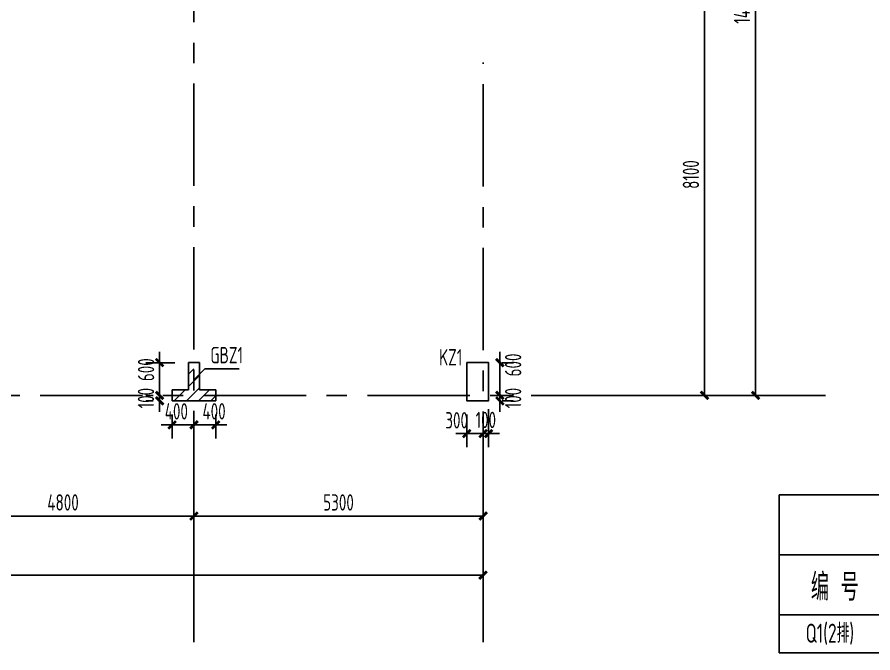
# Model space of a CAD drawing. Extents: x 580289 to 1106878, y -144605 to 78052.
# Drawn here: x 964802 to 980489, y 50975 to 62634 of the extents above; entities that cross this region are included whole.
import ezdxf
from ezdxf.enums import TextEntityAlignment as Align

# ---------------------------------------------------------------- set-up
doc = ezdxf.new("R2010")
doc.units = 0
doc.header["$LTSCALE"] = 100
doc.linetypes.add('CENTER', pattern=[2, 1.25, -0.25, 0.25, -0.25])
doc.layers.get('0').update_dxf_attribs({"linetype": 'CONTINUOUS'})
doc.layers.get('Defpoints').update_dxf_attribs({"linetype": 'CONTINUOUS'})
for name, color, linetype in [('AXIS', 3, 'CONTINUOUS'), ('b边缘构件阴影', 240, 'CONTINUOUS'), ('COLU', 7, 'CONTINUOUS'), ('DIM', 3, 'CONTINUOUS'), ('Note', 7, 'CONTINUOUS'), ('PAXIS', 253, 'CENTER'), ('TAB', 7, 'CONTINUOUS'), ('TEXT', 2, 'CONTINUOUS'), ('THIN', 7, 'CONTINUOUS'), ('构件名称', 6, 'CONTINUOUS'), ('柱标注', 2, 'CONTINUOUS')]:
    doc.layers.add(name, color=color, linetype=linetype)
doc.styles.get("Standard").update_dxf_attribs({"font": 'tssdeng.shx', "width": 0.7, "bigfont": 'tssdchn.shx'})
doc.styles.add('TSSD_Dimension', font='Tssdeng.shx', dxfattribs={"width": 0.7, "bigfont": 'tssdchn.shx'})
doc.dimstyles.new('TSSD_100_100$0', dxfattribs={"dimtxt": 300, "dimasz": 100, "dimexe": 250, "dimexo": 250, "dimgap": 100, "dimtad": 1, "dimdec": 0, "dimzin": 0, "dimdsep": 46, "dimtxsty": 'TSSD_Dimension', "dimblk": '_TSDBK', "dimblk1": '_TSDBK', "dimblk2": '_TSDBK', "dimsah": 1, "dimcen": 0, "dimclrt": 7, "dimadec": 0, "dimazin": 0, "dimtfac": 1, "dimtdec": 0, "dimtix": 1, "dimtmove": 2, "dimatfit": 3, "dimldrblk": '_TSDBK', "dimfxl": 1, "dimtolj": 1, "dimtzin": 0, "dimarcsym": 0})

# ---------------------------------------------------------------- blocks, each defined once
blk = doc.blocks.new('_TSDBK')
blk.add_line((-1, 0), (0, 0))
at = {"const_width": 0.5}
blk.add_lwpolyline([(-0.7, -0.7), (0.7, 0.7)], dxfattribs=at)
blk = doc.blocks.new('*D1602')
at = {"layer": 'Defpoints', "color": 0}
for p in [(977620, 63797), (977404, 55697), (978590, 55697)]:
    blk.add_point(p, dxfattribs=at)
at = {"layer": 'DIM', "color": 0, "lineweight": -2}
for p, q in [((977370, 63797), (977154, 63797)), ((977404, 63697), (977404, 55797)), ((978340, 55697), (977154, 55697))]:
    blk.add_line(p, q, dxfattribs=at)
at = {"layer": 'DIM', "color": 0, "lineweight": -2, "xscale": 100, "yscale": 100, "zscale": 100}
for p, rotation in [((977404, 63797), 90), ((977404, 55697), 270)]:
    blk.add_blockref('_TSDBK', p, dxfattribs=dict(at, rotation=rotation))
at = {"layer": 'DIM', "color": 7, "insert": (977154, 59747), "char_height": 300, "attachment_point": 5, "rotation": 90, "style": 'TSSD_Dimension'}
blk.add_mtext('\\A1;8100', dxfattribs=at)
blk = doc.blocks.new('*D1609')
at = {"layer": 'Defpoints', "color": 0}
for p in [(963244, 53539), (968044, 53484), (968044, 53484)]:
    blk.add_point(p, dxfattribs=at)
at = {"layer": 'DIM', "color": 0, "lineweight": -2}
for p, q in [((963344, 53484), (967944, 53484)), ((963244, 53289), (963244, 53234))]:
    blk.add_line(p, q, dxfattribs=at)
at = {"layer": 'DIM', "color": 0, "lineweight": -2, "xscale": 100, "yscale": 100, "zscale": 100, "rotation": 180}
blk.add_blockref('_TSDBK', (963244, 53484), dxfattribs=at)
at = {"layer": 'DIM', "color": 0, "lineweight": -2, "xscale": 100, "yscale": 100, "zscale": 100}
blk.add_blockref('_TSDBK', (968044, 53484), dxfattribs=at)
at = {"layer": 'DIM', "color": 7, "insert": (965644, 53734), "char_height": 300, "attachment_point": 5, "style": 'TSSD_Dimension'}
blk.add_mtext('\\A1;4800', dxfattribs=at)
blk = doc.blocks.new('*D1610')
at = {"layer": 'Defpoints', "color": 0}
for p in [(968044, 53484), (973344, 53484), (973344, 53484)]:
    blk.add_point(p, dxfattribs=at)
at = {"layer": 'DIM', "color": 0, "lineweight": -2}
blk.add_line((968144, 53484), (973244, 53484), dxfattribs=at)
at = {"layer": 'DIM', "color": 0, "lineweight": -2, "xscale": 100, "yscale": 100, "zscale": 100, "rotation": 180}
blk.add_blockref('_TSDBK', (968044, 53484), dxfattribs=at)
at = {"layer": 'DIM', "color": 0, "lineweight": -2, "xscale": 100, "yscale": 100, "zscale": 100}
blk.add_blockref('_TSDBK', (973344, 53484), dxfattribs=at)
at = {"layer": 'DIM', "color": 7, "insert": (970694, 53734), "char_height": 300, "attachment_point": 5, "style": 'TSSD_Dimension'}
blk.add_mtext('\\A1;5300', dxfattribs=at)
blk = doc.blocks.new('*D1613')
at = {"layer": 'Defpoints', "color": 0}
for p in [(977950, 69997), (977950, 55697), (978340, 55697)]:
    blk.add_point(p, dxfattribs=at)
at = {"layer": 'DIM', "color": 0, "lineweight": -2}
for p, q in [((978200, 69997), (978590, 69997)), ((978340, 69897), (978340, 55797)), ((978200, 55697), (978590, 55697))]:
    blk.add_line(p, q, dxfattribs=at)
at = {"layer": 'DIM', "color": 0, "lineweight": -2, "xscale": 100, "yscale": 100, "zscale": 100}
for p, rotation in [((978340, 69997), 90), ((978340, 55697), 270)]:
    blk.add_blockref('_TSDBK', p, dxfattribs=dict(at, rotation=rotation))
at = {"layer": 'DIM', "color": 7, "insert": (978090, 62847), "char_height": 300, "attachment_point": 5, "rotation": 90, "style": 'TSSD_Dimension'}
blk.add_mtext('\\A1;14300', dxfattribs=at)
blk = doc.blocks.new('*D1614')
at = {"layer": 'Defpoints', "color": 0}
for p in [(933944, 52400), (973344, 52400), (973344, 52400)]:
    blk.add_point(p, dxfattribs=at)
at = {"layer": 'DIM', "color": 0, "lineweight": -2}
for p, q in [((934044, 52400), (973244, 52400)), ((933944, 52150), (933944, 52150))]:
    blk.add_line(p, q, dxfattribs=at)
at = {"layer": 'DIM', "color": 0, "lineweight": -2, "xscale": 100, "yscale": 100, "zscale": 100, "rotation": 180}
blk.add_blockref('_TSDBK', (933944, 52400), dxfattribs=at)
at = {"layer": 'DIM', "color": 0, "lineweight": -2, "xscale": 100, "yscale": 100, "zscale": 100}
blk.add_blockref('_TSDBK', (973344, 52400), dxfattribs=at)
at = {"layer": 'DIM', "color": 7, "insert": (953644, 52650), "char_height": 300, "attachment_point": 5, "style": 'TSSD_Dimension'}
blk.add_mtext('\\A1;39400', dxfattribs=at)
blk = doc.blocks.new('*D1658')
at = {"layer": 'Defpoints', "color": 0}
for p in [(973444, 55697), (973652, 55697), (973444, 55597)]:
    blk.add_point(p, dxfattribs=at)
at = {"layer": 'DIM', "color": 0, "lineweight": -2}
for p, q in [((973652, 55797), (973652, 55897)), ((973652, 55597), (973652, 55697)), ((973694, 55697), (973902, 55697)), ((973694, 55597), (973902, 55597)), ((973652, 55497), (973652, 55397))]:
    blk.add_line(p, q, dxfattribs=at)
at = {"layer": 'DIM', "color": 0, "lineweight": -2, "xscale": 100, "yscale": 100, "zscale": 100}
for p, rotation in [((973652, 55697), 270), ((973652, 55597), 90)]:
    blk.add_blockref('_TSDBK', p, dxfattribs=dict(at, rotation=rotation))
at = {"layer": 'DIM', "color": 7, "insert": (973895, 55648), "char_height": 300, "attachment_point": 5, "rotation": 90, "style": 'TSSD_Dimension'}
blk.add_mtext('\\A1;100', dxfattribs=at)
blk = doc.blocks.new('*D1659')
at = {"layer": 'Defpoints', "color": 0}
for p in [(973444, 56297), (973652, 56297), (973444, 55697)]:
    blk.add_point(p, dxfattribs=at)
at = {"layer": 'DIM', "color": 0, "lineweight": -2}
for p, q in [((973652, 56397), (973652, 56497)), ((973652, 55697), (973652, 56297)), ((973694, 56297), (973902, 56297)), ((973694, 55697), (973902, 55697)), ((973652, 55597), (973652, 55497))]:
    blk.add_line(p, q, dxfattribs=at)
at = {"layer": 'DIM', "color": 0, "lineweight": -2, "xscale": 100, "yscale": 100, "zscale": 100}
for p, rotation in [((973652, 56297), 270), ((973652, 55697), 90)]:
    blk.add_blockref('_TSDBK', p, dxfattribs=dict(at, rotation=rotation))
at = {"layer": 'DIM', "color": 7, "insert": (973895, 56255), "char_height": 300, "attachment_point": 5, "rotation": 90, "style": 'TSSD_Dimension'}
blk.add_mtext('\\A1;600', dxfattribs=at)
blk = doc.blocks.new('*D1705')
at = {"layer": 'Defpoints', "color": 0}
for p in [(967644, 55597), (968044, 55597), (968044, 55156)]:
    blk.add_point(p, dxfattribs=at)
at = {"layer": 'DIM', "color": 0, "lineweight": -2}
for p, q in [((967644, 55347), (967644, 54906)), ((968044, 55347), (968044, 54906)), ((967544, 55156), (967444, 55156)), ((967644, 55156), (968044, 55156)), ((968144, 55156), (968244, 55156))]:
    blk.add_line(p, q, dxfattribs=at)
at = {"layer": 'DIM', "color": 0, "lineweight": -2, "xscale": 100, "yscale": 100, "zscale": 100}
blk.add_blockref('_TSDBK', (967644, 55156), dxfattribs=at)
at = {"layer": 'DIM', "color": 0, "lineweight": -2, "xscale": 100, "yscale": 100, "zscale": 100, "rotation": 180}
blk.add_blockref('_TSDBK', (968044, 55156), dxfattribs=at)
at = {"layer": 'DIM', "color": 7, "insert": (967721, 55404), "char_height": 300, "attachment_point": 5, "style": 'TSSD_Dimension'}
blk.add_mtext('\\A1;400', dxfattribs=at)
blk = doc.blocks.new('*D1706')
at = {"layer": 'Defpoints', "color": 0}
for p in [(968044, 55597), (968444, 55597), (968444, 55156)]:
    blk.add_point(p, dxfattribs=at)
at = {"layer": 'DIM', "color": 0, "lineweight": -2}
for p, q in [((968044, 55347), (968044, 54906)), ((968444, 55347), (968444, 54906)), ((967944, 55156), (967844, 55156)), ((968044, 55156), (968444, 55156)), ((968544, 55156), (968644, 55156))]:
    blk.add_line(p, q, dxfattribs=at)
at = {"layer": 'DIM', "color": 0, "lineweight": -2, "xscale": 100, "yscale": 100, "zscale": 100}
blk.add_blockref('_TSDBK', (968044, 55156), dxfattribs=at)
at = {"layer": 'DIM', "color": 0, "lineweight": -2, "xscale": 100, "yscale": 100, "zscale": 100, "rotation": 180}
blk.add_blockref('_TSDBK', (968444, 55156), dxfattribs=at)
at = {"layer": 'DIM', "color": 7, "insert": (968412, 55405), "char_height": 300, "attachment_point": 5, "style": 'TSSD_Dimension'}
blk.add_mtext('\\A1;400', dxfattribs=at)
blk = doc.blocks.new('*D1707')
at = {"layer": 'Defpoints', "color": 0}
for p in [(967414, 55697), (967544, 55697), (967544, 55597)]:
    blk.add_point(p, dxfattribs=at)
at = {"layer": 'DIM', "color": 0, "lineweight": -2}
for p, q in [((967414, 55797), (967414, 55897)), ((967294, 55697), (967164, 55697)), ((967414, 55597), (967414, 55697)), ((967294, 55597), (967164, 55597)), ((967414, 55497), (967414, 55397))]:
    blk.add_line(p, q, dxfattribs=at)
at = {"layer": 'DIM', "color": 0, "lineweight": -2, "xscale": 100, "yscale": 100, "zscale": 100}
for p, rotation in [((967414, 55697), 270), ((967414, 55597), 90)]:
    blk.add_blockref('_TSDBK', p, dxfattribs=dict(at, rotation=rotation))
at = {"layer": 'DIM', "color": 7, "insert": (967164, 55647), "char_height": 300, "attachment_point": 5, "rotation": 90, "style": 'TSSD_Dimension'}
blk.add_mtext('\\A1;100', dxfattribs=at)
blk = doc.blocks.new('*D1708')
at = {"layer": 'Defpoints', "color": 0}
for p in [(967414, 56297), (967944, 56297), (967544, 55697)]:
    blk.add_point(p, dxfattribs=at)
at = {"layer": 'DIM', "color": 0, "lineweight": -2}
for p, q in [((967414, 56397), (967414, 56497)), ((967694, 56297), (967164, 56297)), ((967414, 55697), (967414, 56297)), ((967294, 55697), (967164, 55697)), ((967414, 55597), (967414, 55497))]:
    blk.add_line(p, q, dxfattribs=at)
at = {"layer": 'DIM', "color": 0, "lineweight": -2, "xscale": 100, "yscale": 100, "zscale": 100}
for p, rotation in [((967414, 56297), 270), ((967414, 55697), 90)]:
    blk.add_blockref('_TSDBK', p, dxfattribs=dict(at, rotation=rotation))
at = {"layer": 'DIM', "color": 7, "insert": (967166, 56168), "char_height": 300, "attachment_point": 5, "rotation": 90, "style": 'TSSD_Dimension'}
blk.add_mtext('\\A1;600', dxfattribs=at)
blk = doc.blocks.new('*D1582')
at = {"layer": 'Defpoints', "color": 0}
for p in [(973444, 55697), (973344, 55597), (973344, 54997)]:
    blk.add_point(p, dxfattribs=at)
at = {"layer": 'DIM', "color": 0, "lineweight": -2}
for p, q in [((973444, 55447), (973444, 54747)), ((973344, 55347), (973344, 54747)), ((973244, 54997), (973144, 54997)), ((973444, 54997), (973344, 54997)), ((973544, 54997), (973644, 54997))]:
    blk.add_line(p, q, dxfattribs=at)
at = {"layer": 'DIM', "color": 0, "lineweight": -2, "xscale": 100, "yscale": 100, "zscale": 100}
blk.add_blockref('_TSDBK', (973344, 54997), dxfattribs=at)
at = {"layer": 'DIM', "color": 0, "lineweight": -2, "xscale": 100, "yscale": 100, "zscale": 100, "rotation": 180}
blk.add_blockref('_TSDBK', (973444, 54997), dxfattribs=at)
at = {"layer": 'DIM', "color": 7, "insert": (973394, 55247), "char_height": 300, "attachment_point": 5, "style": 'TSSD_Dimension'}
blk.add_mtext('\\A1;100', dxfattribs=at)
blk = doc.blocks.new('*D1583')
at = {"layer": 'Defpoints', "color": 0}
for p in [(973044, 55597), (973344, 55597), (973044, 54997)]:
    blk.add_point(p, dxfattribs=at)
at = {"layer": 'DIM', "color": 0, "lineweight": -2}
for p, q in [((973044, 55347), (973044, 54747)), ((973344, 55347), (973344, 54747)), ((972944, 54997), (972844, 54997)), ((973344, 54997), (973044, 54997)), ((973444, 54997), (973544, 54997))]:
    blk.add_line(p, q, dxfattribs=at)
at = {"layer": 'DIM', "color": 0, "lineweight": -2, "xscale": 100, "yscale": 100, "zscale": 100}
blk.add_blockref('_TSDBK', (973044, 54997), dxfattribs=at)
at = {"layer": 'DIM', "color": 0, "lineweight": -2, "xscale": 100, "yscale": 100, "zscale": 100, "rotation": 180}
blk.add_blockref('_TSDBK', (973344, 54997), dxfattribs=at)
at = {"layer": 'DIM', "color": 7, "insert": (972859, 55240), "char_height": 300, "attachment_point": 5, "style": 'TSSD_Dimension'}
blk.add_mtext('\\A1;300', dxfattribs=at)

msp = doc.modelspace()

# ---------------------------------------------------------------- hatches: boundary and pattern name
at = {"layer": 'b边缘构件阴影'}
h = msp.add_hatch(dxfattribs=at)
h.set_pattern_fill('ANSI31', color=256, scale=50, style=0)
h.set_pattern_definition([(45, (506551.74, -13991.34), (-112.2532, 112.2532), [])])
h.paths.add_polyline_path([(968044, 56297.5), (967944, 56297.5), (967944, 55797.5), (967644, 55797.5), (967644, 55697.5), (968044, 55697.5)])
h.paths.add_polyline_path([(968444, 55797.5), (968144, 55797.5), (968144, 56085.2), (968044, 55985.2), (968044, 55697.5), (968444, 55697.5)])
h.paths.add_polyline_path([(968444, 55697.5), (968044, 55697.5), (968044, 55597.5), (968444, 55597.5)])
h.paths.add_polyline_path([(968044, 55697.5), (967644, 55697.5), (967644, 55597.5), (967944, 55597.5), (968044, 55597.5)])

# ---------------------------------------------------------------- linework, layer by layer
at = {"layer": 'AXIS'}
for p, q in [((975620.2, 55697.5), (979620.2, 55697.5)), ((968044, 55171.7), (968044, 51171.7)), ((973344, 55171.7), (973344, 51171.7))]:
    msp.add_line(p, q, dxfattribs=at)
at = {"layer": 'COLU'}
for points in [[(967944, 55797.5), (967944, 56297.5)], [(967944, 56297.5), (968144, 56297.5)], [(968144, 55797.5), (968144, 56297.5)], [(967644, 55797.5), (967944, 55797.5)], [(967644, 55597.5), (967644, 55797.5)], [(968144, 55797.5), (968444, 55797.5)], [(968444, 55797.5), (968444, 55597.5)], [(967644, 55597.5), (967944, 55597.5)], [(967944, 55597.5), (968444, 55597.5)]]:
    msp.add_lwpolyline(points, dxfattribs=at)
msp.add_lwpolyline([(973044, 56297.5), (973044, 55597.5), (973444, 55597.5), (973444, 56297.5)], close=True, dxfattribs=at)
at = {"layer": 'PAXIS', "linetype": 'CENTER', "ltscale": 15}
for p, q in [((968044, 53539.4), (968044, 72191.9)), ((973344, 53526.5), (973344, 61798.8)), ((929224, 55697.5), (979041.6, 55697.5))]:
    msp.add_line(p, q, dxfattribs=at)
at = {"layer": 'TAB', "color": 7}
for p, q in [((978770.8, 53874.6), (993100.2, 53874.6)), ((978770.8, 53874.6), (978770.8, 50974.6)), ((978770.8, 53174.6), (978770.8, 50974.6)), ((978770.8, 52774.6), (993100.2, 52774.6)), ((978770.8, 51674.6), (993100.2, 51674.6)), ((978770.8, 50974.6), (993100.2, 50974.6))]:
    msp.add_line(p, q, dxfattribs=at)
at = {"layer": 'THIN'}
msp.add_lwpolyline([(968044, 55985.2), (968244, 56185.2), (968874, 56185.2)], dxfattribs=at)

# ---------------------------------------------------------------- texts
at = {"layer": 'Note', "color": 7, "width": 0.7}
msp.add_text('编 号', height=500, dxfattribs=at).set_placement((979791.5, 52209.3), align=Align.MIDDLE)
at = {"layer": 'TEXT', "width": 0.7}
msp.add_text('GBZ1', height=300, dxfattribs=at).set_placement((968344, 56285.2))
at = {"layer": '构件名称', "color": 7, "width": 0.7}
msp.add_text('Q1(2排)', height=350, dxfattribs=at).set_placement((979256.9, 51160.3))
at = {"layer": '柱标注', "width": 0.7}
msp.add_text('KZ1', height=300, rotation=360, dxfattribs=at).set_placement((972750.5, 56395.6), align=Align.MIDDLE_CENTER)

# ---------------------------------------------------------------- dimensions: what is measured, and where the dimension line sits
at = {"layer": 'DIM'}
for base, p1, p2, picture, middle in [((978340, 55697.5), (977949.8, 69997.5), (977949.8, 55697.5), '*D1613', (978090, 62847.5)), ((977403.8, 55697.5), (977620.2, 63797.5), (978590, 55697.5), '*D1602', (977153.8, 59747.5)), ((967413.8, 55697.5), (967544, 55597.5), (967544, 55697.5), '*D1707', (967163.8, 55647.5))]:
    dim = msp.add_linear_dim(base=base, p1=p1, p2=p2, angle=90, dimstyle='TSSD_100_100$0', dxfattribs=at)
    dim.commit()
    dim.dimension.update_dxf_attribs({"geometry": picture, "text_midpoint": middle})
for base, p1, p2, picture, middle in [((967413.8, 56297.5), (967544, 55697.5), (967944, 56297.5), '*D1708', (967166.2, 56168.3)), ((973651.6, 56297.5), (973444, 55697.5), (973444, 56297.5), '*D1659', (973894.6, 56255.2)), ((973651.6, 55697.5), (973444, 55597.5), (973444, 55697.5), '*D1658', (973895.1, 55648.2))]:
    dim = msp.add_linear_dim(base=base, p1=p1, p2=p2, angle=90, dimstyle='TSSD_100_100$0', dxfattribs=at)
    dim.commit()
    dim.dimension.update_dxf_attribs({"geometry": picture, "text_midpoint": middle, "dimtype": 160})
for base, p1, p2, picture, middle in [((973344, 54997.1), (973444, 55697.5), (973344, 55597.5), '*D1582', (973394, 55247.1)), ((968044, 53484.3), (963244, 53539.4), (968044, 53484.3), '*D1609', (965644, 53734.3)), ((973344, 53484.3), (968044, 53484.3), (973344, 53484.3), '*D1610', (970694, 53734.3)), ((973344, 52400.4), (933944, 52400.4), (973344, 52400.4), '*D1614', (953644, 52650.4))]:
    dim = msp.add_linear_dim(base=base, p1=p1, p2=p2, dimstyle='TSSD_100_100$0', dxfattribs=at)
    dim.commit()
    dim.dimension.update_dxf_attribs({"geometry": picture, "text_midpoint": middle})
for base, p1, p2, picture, middle in [((968044, 55155.7), (967644, 55597.5), (968044, 55597.5), '*D1705', (967720.5, 55403.6)), ((968444, 55155.7), (968044, 55597.5), (968444, 55597.5), '*D1706', (968411.5, 55404.6)), ((973044, 54997.1), (973344, 55597.5), (973044, 55597.5), '*D1583', (972859.2, 55239.9))]:
    dim = msp.add_linear_dim(base=base, p1=p1, p2=p2, dimstyle='TSSD_100_100$0', dxfattribs=at)
    dim.commit()
    dim.dimension.update_dxf_attribs({"geometry": picture, "text_midpoint": middle, "dimtype": 160})

doc.saveas('drawing.dxf')
